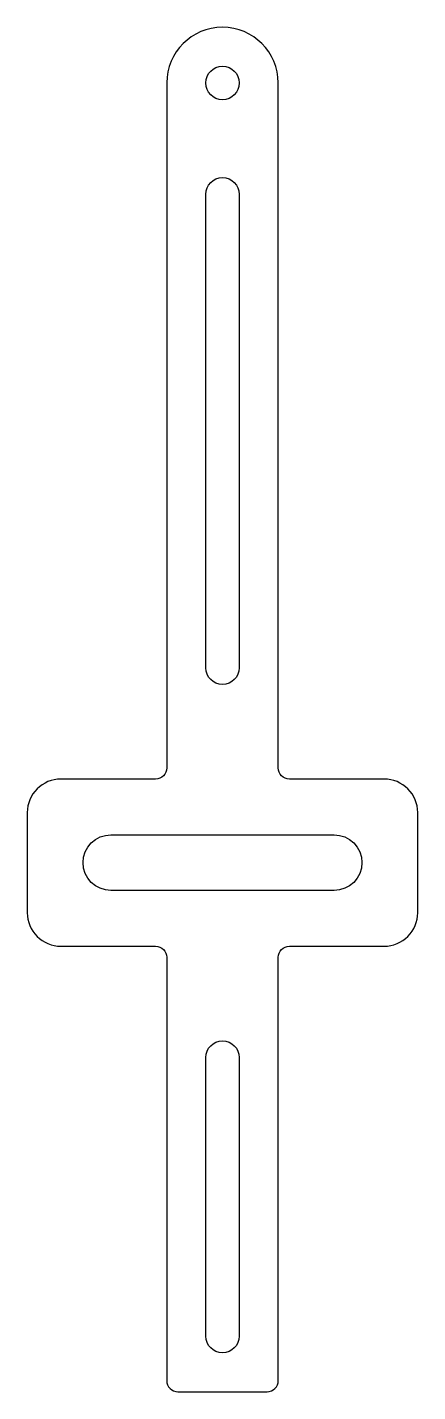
# Model space of a CAD drawing. Header units: millimetres. Extents: x -18 to 18, y -48 to 75.
import ezdxf

# ---------------------------------------------------------------- set-up
doc = ezdxf.new("R2010")
doc.units = ezdxf.units.MM

msp = doc.modelspace()

# ---------------------------------------------------------------- linework, layer by layer
for points in [[(-5, 70), (-5, 8.5, -0.414214), (-6, 7.5), (-14.5, 7.5, 0.414214), (-17.5, 4.5), (-17.5, -4.5, 0.414214), (-14.5, -7.5), (-6, -7.5, -0.414214), (-5, -8.5), (-5, -46.5, 0.414214), (-4, -47.5), (4, -47.5, 0.414214), (5, -46.5), (5, -8.5, -0.414214), (6, -7.5), (14.5, -7.5, 0.414214), (17.5, -4.5), (17.5, 4.5, 0.414214), (14.5, 7.5), (6, 7.5, -0.414214), (5, 8.5), (5, 70, 1)], [(1.5, 17.5, -1), (-1.5, 17.5), (-1.5, 60, -1), (1.5, 60)], [(10, 2.5, -1), (10, -2.5), (-10, -2.5, -1), (-10, 2.5)], [(1.5, -42.5, -1), (-1.5, -42.5), (-1.5, -17.5, -1), (1.5, -17.5)]]:
    msp.add_lwpolyline(points, format="xyb", close=True)
msp.add_circle((0, 70), 1.5)

doc.saveas('drawing.dxf')
